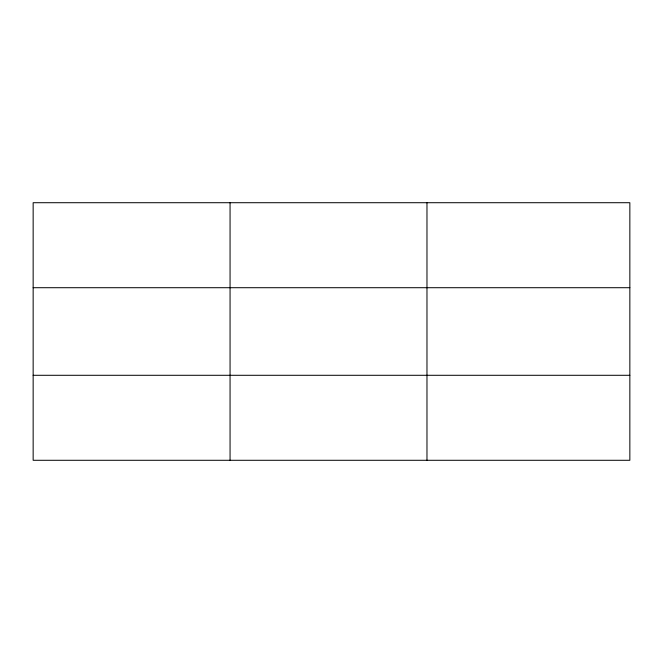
<?xml version="1.0" encoding="UTF-8"?>
<svg xmlns="http://www.w3.org/2000/svg" width="663" height="663" viewBox="0 0 663 663"><rect width="100%" height="100%" fill="white"/><g stroke="black" fill="none" stroke-linecap="round" stroke-linejoin="round"><path stroke-width="0.99" d="M230.061 460.288L230.061 202.712M426.972 460.288L426.972 202.712M629.85 287.709L629.85 202.712L33.15 202.712L33.15 460.288L629.85 460.288L629.85 287.709L33.15 287.709M33.15 375.291L629.85 375.291"/></g></svg>
